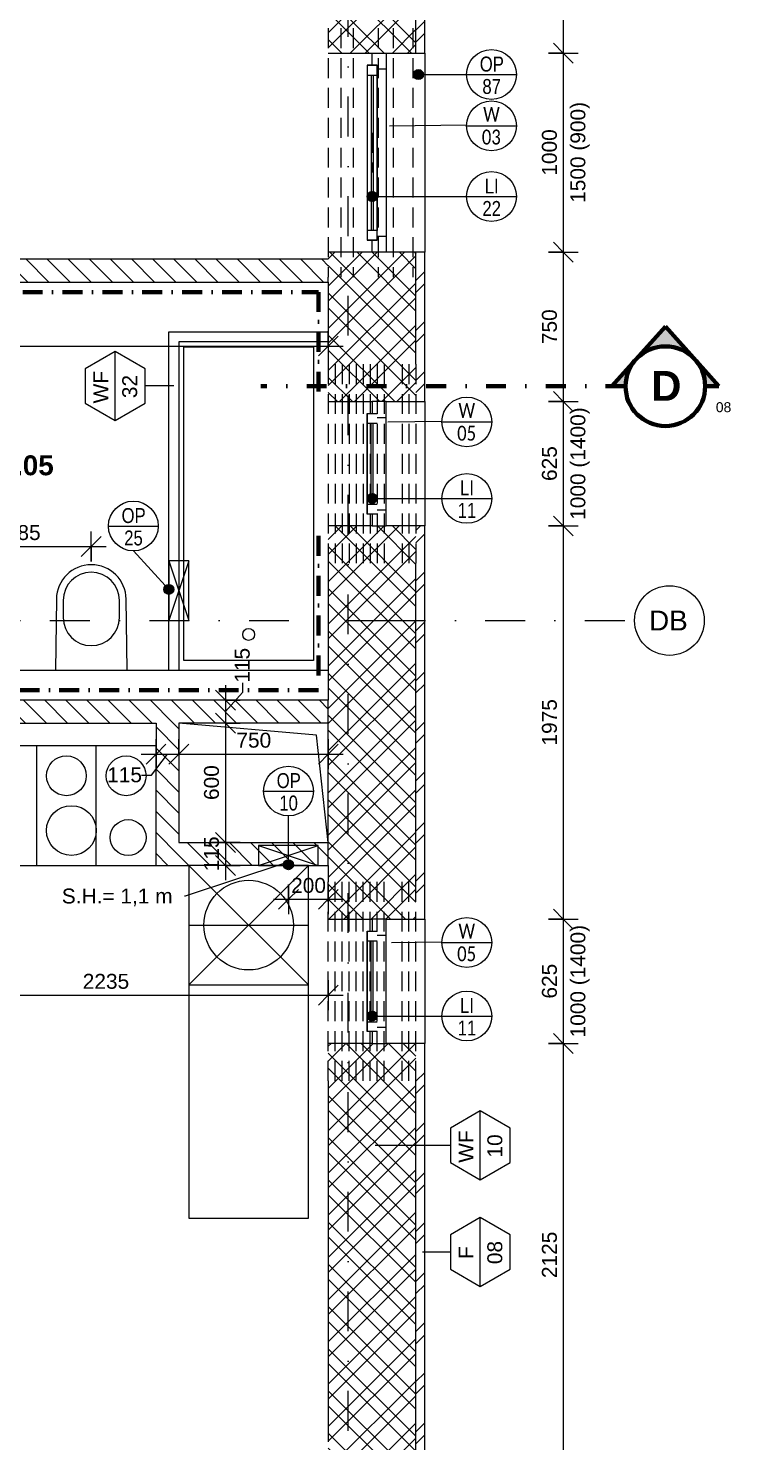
# Model space of a CAD drawing. Header units: millimetres. Extents: x -7705 to 38927, y -2985 to 72287.
# Drawn here: x 20292 to 23818, y 59905 to 67005 of the extents above; entities that cross this region are included whole.
import ezdxf

# ---------------------------------------------------------------- set-up
doc = ezdxf.new("R2010")
doc.units = ezdxf.units.MM
for name, pattern in [('HA_Dash_3mm-S1mm', [150, 100, -50]), ('HA_DashDot_10mm-S3mm', [500, 200, -150, 0, -150]), ('HA_DashDot_4mm-S1mm', [200, 100, -50, 0, -50]), ('HA_DashDot_6mm-S2mm', [300, 100, -100, 0, -100])]:
    doc.linetypes.add(name, pattern=pattern)
for name, color, linetype, lineweight in [('A-____-____-DIMS', 9, 'Continuous', 5), ('A-____-____-DIMS-50', 9, 'Continuous', 5), ('A-AREA-____-IDEN', 9, 'Continuous', 9), ('A-DETL-____-OTLN', 9, 'Continuous', 25), ('A-DETL-GENF-OTLN', 9, 'Continuous', 9), ('A-GENM-____-HDLN', 9, 'HA_Dash_3mm-S1mm', 9), ('A-GENM-____-IDEN', 9, 'Continuous', 9), ('A-GENM-____-OTLN', 9, 'Continuous', 9), ('A-GLAZ-____-IDEN', 9, 'Continuous', 9), ('A-GLAZ-____-MCUT', 9, 'Continuous', 5), ('A-GLAZ-____-OTLN', 9, 'Continuous', 5), ('A-WALL-____-IDEN', 9, 'Continuous', 9), ('A-WALL-____-MCUT', 9, 'Continuous', 25), ('A-WALL-____-OTLN', 9, 'Continuous', 9), ('A-WALL-____-PATT', 9, 'Continuous', 25), ('G-____-____-SYMB', 9, 'Continuous', 5), ('G-____-____-TEXT', 9, 'Continuous', 5), ('I-WALL-____-MCUT', 9, 'Continuous', 25), ('I-WALL-____-OTLN', 9, 'Continuous', 9), ('P-SANR-FIXT-OTLN', 9, 'Continuous', 9), ('Q-CASE-____-OTLN', 9, 'Continuous', 9), ('Q-SPCQ-____-OTLN', 9, 'Continuous', 9), ('S-GRID-____-IDEN', 9, 'Continuous', 9), ('S-GRID-____-OTLN', 9, 'Continuous', 5)]:
    doc.layers.add(name, color=color, linetype=linetype, lineweight=lineweight)
doc.styles.add('Arial', font='arial.ttf', dxfattribs={"height": 100})
doc.styles.add('Arial_1', font='arial.ttf', dxfattribs={"height": 75})
doc.styles.add('Arial_2', font='arial.ttf', dxfattribs={"width": 0.8, "height": 75})
doc.styles.add('Arial_3', font='arial.ttf', dxfattribs={"height": 50})
doc.styles.add('Arial_B', font='arialbd.ttf', dxfattribs={"height": 100})
doc.styles.add('Arial_B_1', font='arialbd.ttf', dxfattribs={"height": 150})
doc.styles.add('Calibri', font='calibri.ttf', dxfattribs={"width": 0.8, "height": 75})
doc.dimstyles.new('Inner_Dimensions', dxfattribs={"dimscale": 304.8, "dimtxt": 76.519455, "dimasz": 0.328084, "dimexe": 0.246063, "dimexo": 0.0625, "dimgap": 0.032808, "dimtad": 1, "dimdec": 0, "dimzin": 0, "dimdsep": 46, "dimtxsty": 'Arial_1', "dimblk1": 'OBLIQUE', "dimblk2": 'OBLIQUE', "dimsah": 1, "dimcen": 0.09, "dimdle": 0.246063, "dimazin": 0, "dimtfac": 1, "dimtdec": 4, "dimtix": 1, "dimtmove": 0, "dimatfit": 3, "dimfxl": 0.246063, "dimfxlon": 1, "dimtvp": 1, "dimtolj": 1, "dimtzin": 0, "dimlwd": 9, "dimlwe": 9, "dimarcsym": 2})
doc.dimstyles.new('Inner_Dimensions_2', dxfattribs={"dimscale": 304.8, "dimtxt": 76.519455, "dimasz": 0.328084, "dimexe": 0.246063, "dimexo": 0.0625, "dimgap": 0.032808, "dimtad": 1, "dimdec": 0, "dimzin": 0, "dimdsep": 46, "dimtxsty": 'Arial_1', "dimblk1": 'OBLIQUE', "dimblk2": 'OBLIQUE', "dimsah": 1, "dimcen": 0.09, "dimdle": 0.246063, "dimazin": 0, "dimtfac": 1, "dimtdec": 4, "dimtix": 1, "dimtmove": 1, "dimatfit": 3, "dimfxl": 0.246063, "dimfxlon": 1, "dimtvp": 1, "dimtolj": 1, "dimtzin": 0, "dimlwd": 9, "dimlwe": 9, "dimarcsym": 2})
pattern_1 = [(135, (0, 0), (-53.03301, -53.03301), [])]

# ---------------------------------------------------------------- blocks, each defined once
blk = doc.blocks.new('HA_WD_SinglePanel - 1000x1500-1653875-DPS_1NP-D')
at = {"layer": 'A-GLAZ-____-MCUT'}
for p, q in [((-440, 25), (-440, -25)), ((-390, 25), (-440, 25)), ((-390, -25), (-390, 25)), ((390, 5), (-390, 5)), ((390, 25), (390, -25)), ((440, 25), (390, 25)), ((440, -25), (440, 25)), ((-500, 0), (-440, 0)), ((-420, -70), (-500, -70)), ((-440, -25), (-390, -25)), ((-420, -25), (-420, -70)), ((390, -5), (-390, -5)), ((390, -25), (440, -25)), ((420, -70), (420, -25)), ((500, -70), (420, -70)), ((440, 0), (500, 0))]:
    blk.add_line(p, q, dxfattribs=at)
at = {"layer": 'A-GLAZ-____-OTLN'}
for p, q in [((-440, -25), (-440, 25)), ((440, 25), (-440, 25)), ((390, 25), (-390, 25)), ((440, 25), (440, -25)), ((-440, -25), (440, -25)), ((420, -70), (-420, -70)), ((390, -25), (-390, -25))]:
    blk.add_line(p, q, dxfattribs=at)
blk = doc.blocks.new('HA_WD_SinglePanel - 625x1000-1653871-DPS_1NP-D')
at = {"layer": 'A-GLAZ-____-MCUT'}
for p, q in [((-312.5, 70), (-312.5, 0)), ((-232.5, 70), (-312.5, 70)), ((-312.5, 0), (-252.5, 0)), ((-252.5, -25), (-252.5, 25)), ((-232.5, 25), (-232.5, 70)), ((-202.5, 25), (-202.5, -25)), ((202.5, 5), (-202.5, 5)), ((202.5, -25), (202.5, 25)), ((312.5, 70), (232.5, 70)), ((232.5, 70), (232.5, 25)), ((252.5, 25), (252.5, -25)), ((252.5, 0), (312.5, 0)), ((312.5, 0), (312.5, 70)), ((-202.5, -25), (-252.5, -25)), ((202.5, -5), (-202.5, -5)), ((252.5, -25), (202.5, -25))]:
    blk.add_line(p, q, dxfattribs=at)
at = {"layer": 'A-GLAZ-____-OTLN'}
for p, q in [((-252.5, -25), (-252.5, 25)), ((232.5, 70), (-232.5, 70)), ((252.5, 25), (252.5, -25)), ((-252.5, -25), (252.5, -25)), ((202.5, -25), (-202.5, -25))]:
    blk.add_line(p, q, dxfattribs=at)
blk = doc.blocks.new('ABMV_Toilet_WallHung - Default-1458606-DPS_1NP-D')
at = {"layer": 'A-GENM-____-OTLN'}
for p, q in [((-50, 432.3), (-54.6, 75)), ((-16.3, 426.2), (-16.3, 340.3)), ((266.3, 340.3), (266.3, 426.2)), ((304.6, 75), (300, 432.3))]:
    blk.add_line(p, q, dxfattribs=at)
for centre, radius, start, end in [((125, 430.1), 175, 0.73231, 179.26769), ((125, 426.2), 141.3, 0, 180), ((125, 340.3), 141.3, 180, 360)]:
    blk.add_arc(centre, radius, start, end, dxfattribs=at)
blk = doc.blocks.new('ABMV_Bathtub_Generic - 800x1700-1406311-DPS_1NP-D')
at = {"layer": 'P-SANR-FIXT-OTLN'}
for p, q in [((75, 50), (75, 1625)), ((75, 1625), (725, 1625)), ((75, 1625), (725, 1625)), ((75, 50), (75, 1625)), ((725, 1625), (725, 50)), ((725, 1625), (725, 50)), ((725, 50), (75, 50)), ((725, 50), (75, 50))]:
    blk.add_line(p, q, dxfattribs=at)
blk.add_circle((400, 180), 30, dxfattribs=at)
blk = doc.blocks.new('Kuchyňská_linka_myčka_ADNS - Myčka-1417145-DPS_1NP-D')
at = {"layer": 'Q-SPCQ-____-OTLN'}
for p, q in [((300, 300), (-300, 300)), ((-300, 300), (-300, -300)), ((300, 300), (-300, -300)), ((-300, 300), (300, -300)), ((300, 300), (-300, 300)), ((-300, 300), (-300, 0)), ((300, -300), (300, 300)), ((300, 0), (300, 300)), ((-300, 0), (300, 0)), ((-300, -300), (300, -300))]:
    blk.add_line(p, q, dxfattribs=at)
blk.add_circle((0, 0), 225, dxfattribs=at)
blk = doc.blocks.new('Kuchyňská_linka_sporák_ADNS - 600x600x800-1417149-DPS_1NP-D')
at = {"layer": 'Q-SPCQ-____-OTLN'}
for p, q in [((600, 600), (0, 600)), ((0, 600), (0, 0)), ((600, 600), (0, 600)), ((0, 600), (0, 300)), ((600, 0), (600, 600)), ((600, 300), (600, 600)), ((0, 300), (600, 300)), ((0, 0), (600, 0))]:
    blk.add_line(p, q, dxfattribs=at)
for centre, radius in [((175, 425), 125), ((450, 450), 100), ((140, 140), 90), ((450, 150), 100)]:
    blk.add_circle(centre, radius, dxfattribs=at)
blk = doc.blocks.new('Casework 9 - Casework 6-1463978-DPS_1NP-D')
at = {"layer": 'Q-CASE-____-OTLN'}
for p, q in [((20333.2, 63399.9), (19598.2, 63399.9)), ((19598.2, 63399.9), (19598.2, 62229.9)), ((20198.2, 62229.9), (20198.2, 62799.9)), ((20198.2, 62799.9), (20333.2, 62799.9)), ((21098.2, 62199.9), (21098.2, 61028.6)), ((21698.2, 61028.6), (21698.2, 62199.9)), ((21098.2, 61028.6), (21698.2, 61028.6))]:
    blk.add_line(p, q, dxfattribs=at)
blk = doc.blocks.new('HA_GM_Tiling_LineBased - Generic Tiles-1678942-DPS_1NP-D')
at = {"layer": 'A-GENM-____-OTLN', "linetype": 'HA_DashDot_4mm-S1mm', "lineweight": 80}
blk.add_line((50, -50), (3335, -50), dxfattribs=at)
blk = doc.blocks.new('HA_GM_Tiling_LineBased - Generic Tiles-1681808-DPS_1NP-D')
at = {"layer": 'A-GENM-____-OTLN', "linetype": 'HA_DashDot_4mm-S1mm', "lineweight": 80}
blk.add_line((50, -50), (550, -50), dxfattribs=at)
blk = doc.blocks.new('HA_GM_Tiling_LineBased - Generic Tiles-1681956-DPS_1NP-D')
at = {"layer": 'A-GENM-____-OTLN', "linetype": 'HA_DashDot_4mm-S1mm', "lineweight": 80}
blk.add_line((50, -50), (825, -50), dxfattribs=at)
blk = doc.blocks.new('HA_GM_Shaft_Rectangle - Default-2017767-DPS_1NP-D')
at = {"layer": 'A-DETL-GENF-OTLN'}
for p, q in [((0, 600), (60, 60)), ((60, 60), (750, 0))]:
    blk.add_line(p, q, dxfattribs=at)
at = {"layer": 'A-GENM-____-OTLN'}
for p, q in [((0, 600), (0, 0)), ((750, 600), (0, 600)), ((750, 0), (750, 600)), ((0, 0), (750, 0))]:
    blk.add_line(p, q, dxfattribs=at)
blk = doc.blocks.new('TB_Porotherm KPVarioUNI_1250mm - TB_Porotherm KPVarioUNI_1250mm-1857440-DPS_1NP-D')
at = {"layer": 'A-GENM-____-HDLN'}
for p, q in [((-625, 205), (625, 205)), ((-625, 105), (625, 105)), ((-625, 30), (625, 30)), ((-100, 0), (100, 0)), ((-625, -95), (625, -95)), ((-625, -157.5), (625, -157.5)), ((-625, -220), (625, -220))]:
    blk.add_line(p, q, dxfattribs=at)
blk = doc.blocks.new('TB_Porotherm KP7_1000mm - TB_Porotherm KP7_1000mm-1833337-DPS_1NP-D')
at = {"layer": 'A-GENM-____-HDLN'}
for p, q in [((-500, 35), (500, 35)), ((-500, 0), (500, 0)), ((-500, -35), (500, -35))]:
    blk.add_line(p, q, dxfattribs=at)
blk = doc.blocks.new('Grid - Radius 3_5mm-353793-DPS_1NP-D')
at = {"layer": 'S-GRID-____-IDEN'}
blk.add_circle((0, 0), 3.5, dxfattribs=at)
blk = doc.blocks.new('DIMBLOCK32-DPS_1NP-D')
at = {"layer": 'A-____-____-DIMS-50', "lineweight": 9}
for p, q in [((19563.2, 62222.7), (19563.2, 62072.7)), ((19563.2, 62147.7), (19563.2, 62222.7)), ((19563.2, 62147.7), (19613.2, 62197.7)), ((21798.2, 62222.7), (21798.2, 62072.7)), ((21798.2, 62147.7), (21798.2, 62222.7)), ((21798.2, 62147.7), (21848.2, 62197.7)), ((19563.2, 62147.7), (19513.2, 62097.7)), ((19563.2, 62147.7), (21873.2, 62147.7)), ((21798.2, 62147.7), (21748.2, 62097.7))]:
    blk.add_line(p, q, dxfattribs=at)
at = {"layer": 'A-____-____-DIMS-50', "color": 0, "lineweight": 9, "insert": (20565.3, 62255.1), "char_height": 75, "width": 276.883, "attachment_point": 1, "line_spacing_factor": 0.941778, "style": 'Arial_1'}
blk.add_mtext('2235', dxfattribs=at)
blk = doc.blocks.new('_Oblique')
at = {"color": 0, "linetype": 'ByBlock', "lineweight": -2}
blk.add_line((-0.5, -0.5), (0.5, 0.5), dxfattribs=at)
blk = doc.blocks.new('DIMBLOCK100-DPS_1NP-D')
at = {"layer": 'A-____-____-DIMS-50', "lineweight": 9}
for p, q in [((22977.9, 69214.9), (22927.9, 69264.9)), ((22977.9, 69289.9), (22977.9, 66879.9)), ((22902.9, 69214.9), (23052.9, 69214.9)), ((22977.9, 69214.9), (22902.9, 69214.9)), ((22977.9, 69214.9), (23027.9, 69164.9)), ((22977.9, 66879.9), (22927.9, 66929.9)), ((22902.9, 66879.9), (23052.9, 66879.9)), ((22977.9, 66879.9), (22902.9, 66879.9)), ((22977.9, 66879.9), (23027.9, 66829.9))]:
    blk.add_line(p, q, dxfattribs=at)
at = {"layer": 'A-____-____-DIMS-50', "color": 0, "lineweight": 9, "insert": (22870.5, 67932), "char_height": 75, "width": 276.883, "attachment_point": 1, "rotation": 90, "line_spacing_factor": 0.941778, "style": 'Arial_1'}
blk.add_mtext('2335', dxfattribs=at)
blk = doc.blocks.new('DIMBLOCK101-DPS_1NP-D')
at = {"layer": 'A-____-____-DIMS-50', "lineweight": 9}
for p, q in [((22977.9, 66879.9), (22927.9, 66929.9)), ((22902.9, 66879.9), (23052.9, 66879.9)), ((22977.9, 66879.9), (22902.9, 66879.9)), ((22977.9, 66879.9), (22977.9, 65879.9)), ((22977.9, 66879.9), (23027.9, 66829.9)), ((22977.9, 65879.9), (22927.9, 65929.9)), ((22902.9, 65879.9), (23052.9, 65879.9)), ((22977.9, 65879.9), (22902.9, 65879.9)), ((22977.9, 65879.9), (23027.9, 65829.9))]:
    blk.add_line(p, q, dxfattribs=at)
at = {"layer": 'A-____-____-DIMS-50', "color": 0, "lineweight": 9, "insert": (22870.5, 66264.5), "char_height": 75, "width": 276.883, "attachment_point": 1, "rotation": 90, "line_spacing_factor": 0.941778, "style": 'Arial_1'}
blk.add_mtext('1000', dxfattribs=at)
blk = doc.blocks.new('DIMBLOCK102-DPS_1NP-D')
at = {"layer": 'A-____-____-DIMS-50', "lineweight": 9}
for p, q in [((22977.9, 65879.9), (22927.9, 65929.9)), ((22902.9, 65879.9), (23052.9, 65879.9)), ((22977.9, 65879.9), (22902.9, 65879.9)), ((22977.9, 65879.9), (22977.9, 65129.9)), ((22977.9, 65879.9), (23027.9, 65829.9)), ((22977.9, 65129.9), (22927.9, 65179.9)), ((22902.9, 65129.9), (23052.9, 65129.9)), ((22977.9, 65129.9), (22902.9, 65129.9)), ((22977.9, 65129.9), (23027.9, 65079.9))]:
    blk.add_line(p, q, dxfattribs=at)
at = {"layer": 'A-____-____-DIMS-50', "color": 0, "lineweight": 9, "insert": (22870.5, 65418.4), "char_height": 75, "width": 207.662, "attachment_point": 1, "rotation": 90, "line_spacing_factor": 0.941778, "style": 'Arial_1'}
blk.add_mtext('750', dxfattribs=at)
blk = doc.blocks.new('DIMBLOCK103-DPS_1NP-D')
at = {"layer": 'A-____-____-DIMS-50', "lineweight": 9}
for p, q in [((22977.9, 65129.9), (22927.9, 65179.9)), ((22902.9, 65129.9), (23052.9, 65129.9)), ((22977.9, 65129.9), (22902.9, 65129.9)), ((22977.9, 65129.9), (22977.9, 64504.9)), ((22977.9, 65129.9), (23027.9, 65079.9)), ((22977.9, 64504.9), (22927.9, 64554.9)), ((22902.9, 64504.9), (23052.9, 64504.9)), ((22977.9, 64504.9), (22902.9, 64504.9)), ((22977.9, 64504.9), (23027.9, 64454.9))]:
    blk.add_line(p, q, dxfattribs=at)
at = {"layer": 'A-____-____-DIMS-50', "color": 0, "lineweight": 9, "insert": (22870.5, 64730.9), "char_height": 75, "width": 207.662, "attachment_point": 1, "rotation": 90, "line_spacing_factor": 0.941778, "style": 'Arial_1'}
blk.add_mtext('625', dxfattribs=at)
blk = doc.blocks.new('DIMBLOCK104-DPS_1NP-D')
at = {"layer": 'A-____-____-DIMS-50', "lineweight": 9}
for p, q in [((22977.9, 64504.9), (22927.9, 64554.9)), ((22902.9, 64504.9), (23052.9, 64504.9)), ((22977.9, 64504.9), (22902.9, 64504.9)), ((22977.9, 64504.9), (22977.9, 62529.9)), ((22977.9, 64504.9), (23027.9, 64454.9)), ((22977.9, 62529.9), (22927.9, 62579.9)), ((22902.9, 62529.9), (23052.9, 62529.9)), ((22977.9, 62529.9), (22902.9, 62529.9)), ((22977.9, 62529.9), (23027.9, 62479.9))]:
    blk.add_line(p, q, dxfattribs=at)
at = {"layer": 'A-____-____-DIMS-50', "color": 0, "lineweight": 9, "insert": (22870.5, 63402), "char_height": 75, "width": 276.883, "attachment_point": 1, "rotation": 90, "line_spacing_factor": 0.941778, "style": 'Arial_1'}
blk.add_mtext('1975', dxfattribs=at)
blk = doc.blocks.new('DIMBLOCK105-DPS_1NP-D')
at = {"layer": 'A-____-____-DIMS-50', "lineweight": 9}
for p, q in [((22977.9, 62529.9), (22927.9, 62579.9)), ((22902.9, 62529.9), (23052.9, 62529.9)), ((22977.9, 62529.9), (22902.9, 62529.9)), ((22977.9, 62529.9), (22977.9, 61904.9)), ((22977.9, 62529.9), (23027.9, 62479.9)), ((22977.9, 61904.9), (22927.9, 61954.9)), ((22902.9, 61904.9), (23052.9, 61904.9)), ((22977.9, 61904.9), (22902.9, 61904.9)), ((22977.9, 61904.9), (23027.9, 61854.9))]:
    blk.add_line(p, q, dxfattribs=at)
at = {"layer": 'A-____-____-DIMS-50', "color": 0, "lineweight": 9, "insert": (22870.5, 62130.9), "char_height": 75, "width": 207.662, "attachment_point": 1, "rotation": 90, "line_spacing_factor": 0.941778, "style": 'Arial_1'}
blk.add_mtext('625', dxfattribs=at)
blk = doc.blocks.new('DIMBLOCK106-DPS_1NP-D')
at = {"layer": 'A-____-____-DIMS-50', "lineweight": 9}
for p, q in [((22977.9, 61904.9), (22927.9, 61954.9)), ((22902.9, 61904.9), (23052.9, 61904.9)), ((22977.9, 61904.9), (22902.9, 61904.9)), ((22977.9, 61904.9), (22977.9, 59779.9)), ((22977.9, 61904.9), (23027.9, 61854.9)), ((22977.9, 59779.9), (22927.9, 59829.9)), ((22902.9, 59779.9), (23052.9, 59779.9)), ((22977.9, 59779.9), (22902.9, 59779.9)), ((22977.9, 59779.9), (23027.9, 59729.9))]:
    blk.add_line(p, q, dxfattribs=at)
at = {"layer": 'A-____-____-DIMS-50', "color": 0, "lineweight": 9, "insert": (22870.5, 60727), "char_height": 75, "width": 276.883, "attachment_point": 1, "rotation": 90, "line_spacing_factor": 0.941778, "style": 'Arial_1'}
blk.add_mtext('2125', dxfattribs=at)
blk = doc.blocks.new('HA_TAG_WD - Type Mark-1512533-DPS_1NP-D')
at = {"layer": 'A-GLAZ-____-IDEN'}
blk.add_line((-2.5, 0), (2.5, 0), dxfattribs=at)
blk.add_circle((0, 0), 2.5, dxfattribs=at)
blk = doc.blocks.new('DIMBLOCK162-DPS_1NP-D')
at = {"layer": 'A-____-____-DIMS-50', "lineweight": 9}
for p, q in [((20933.2, 63434), (20933.2, 63284)), ((20933.2, 63359), (20933.2, 63434)), ((20933.2, 63359), (20983.2, 63409)), ((21048.2, 63434), (21048.2, 63284)), ((21048.2, 63359), (21048.2, 63434)), ((21048.2, 63359), (21098.2, 63409)), ((20858.2, 63359), (21048.2, 63359)), ((20933.2, 63359), (20883.2, 63309)), ((20911, 63254), (20990.7, 63359)), ((21048.2, 63359), (20998.2, 63309)), ((20861, 63254), (20911, 63254))]:
    blk.add_line(p, q, dxfattribs=at)
at = {"layer": 'A-____-____-DIMS-50', "color": 0, "lineweight": 9, "insert": (20688, 63292.5), "char_height": 75, "width": 207.662, "attachment_point": 1, "line_spacing_factor": 0.941778, "style": 'Arial_1'}
blk.add_mtext('115', dxfattribs=at)
blk = doc.blocks.new('DIMBLOCK163-DPS_1NP-D')
at = {"layer": 'A-____-____-DIMS-50', "lineweight": 9}
for p, q in [((21048.2, 63434), (21048.2, 63284)), ((21048.2, 63359), (21048.2, 63434)), ((21048.2, 63359), (21098.2, 63409)), ((21798.2, 63434), (21798.2, 63284)), ((21798.2, 63359), (21798.2, 63434)), ((21798.2, 63359), (21848.2, 63409)), ((21048.2, 63359), (20998.2, 63309)), ((21048.2, 63359), (21873.2, 63359)), ((21798.2, 63359), (21748.2, 63309))]:
    blk.add_line(p, q, dxfattribs=at)
at = {"layer": 'A-____-____-DIMS-50', "color": 0, "lineweight": 9, "insert": (21336.7, 63466.4), "char_height": 75, "width": 207.662, "attachment_point": 1, "line_spacing_factor": 0.941778, "style": 'Arial_1'}
blk.add_mtext('750', dxfattribs=at)
blk = doc.blocks.new('DIMBLOCK164-DPS_1NP-D')
at = {"layer": 'A-____-____-DIMS-50', "lineweight": 9}
for p, q in [((21281.4, 63704.9), (21281.4, 63514.9)), ((21366.8, 63717.7), (21366.8, 63667.7)), ((21356.4, 63629.9), (21206.4, 63629.9)), ((21281.4, 63629.9), (21231.4, 63679.9)), ((21366.8, 63667.7), (21281.4, 63572.4)), ((21281.4, 63629.9), (21331.4, 63579.9)), ((21281.4, 63629.9), (21356.4, 63629.9)), ((21281.4, 63514.9), (21231.4, 63564.9)), ((21356.4, 63514.9), (21206.4, 63514.9)), ((21281.4, 63514.9), (21331.4, 63464.9)), ((21281.4, 63514.9), (21356.4, 63514.9))]:
    blk.add_line(p, q, dxfattribs=at)
at = {"layer": 'A-____-____-DIMS-50', "color": 0, "lineweight": 9, "insert": (21328.3, 63717.7), "char_height": 75, "width": 207.662, "attachment_point": 1, "rotation": 90, "line_spacing_factor": 0.941778, "style": 'Arial_1'}
blk.add_mtext('115', dxfattribs=at)
blk = doc.blocks.new('DIMBLOCK165-DPS_1NP-D')
at = {"layer": 'A-____-____-DIMS-50', "lineweight": 9}
for p, q in [((21281.4, 63514.9), (21231.4, 63564.9)), ((21356.4, 63514.9), (21206.4, 63514.9)), ((21281.4, 63514.9), (21281.4, 62914.9)), ((21281.4, 63514.9), (21331.4, 63464.9)), ((21281.4, 63514.9), (21356.4, 63514.9)), ((21356.4, 62914.9), (21206.4, 62914.9)), ((21281.4, 62914.9), (21231.4, 62964.9)), ((21281.4, 62914.9), (21331.4, 62864.9)), ((21281.4, 62914.9), (21356.4, 62914.9))]:
    blk.add_line(p, q, dxfattribs=at)
at = {"layer": 'A-____-____-DIMS-50', "color": 0, "lineweight": 9, "insert": (21174, 63128.4), "char_height": 75, "width": 207.662, "attachment_point": 1, "rotation": 90, "line_spacing_factor": 0.941778, "style": 'Arial_1'}
blk.add_mtext('600', dxfattribs=at)
blk = doc.blocks.new('DIMBLOCK166-DPS_1NP-D')
at = {"layer": 'A-____-____-DIMS-50', "lineweight": 9}
for p, q in [((21356.4, 62914.9), (21206.4, 62914.9)), ((21281.4, 62914.9), (21231.4, 62964.9)), ((21281.4, 62914.9), (21281.4, 62724.9)), ((21281.4, 62914.9), (21331.4, 62864.9)), ((21281.4, 62914.9), (21356.4, 62914.9)), ((21281.4, 62799.9), (21231.4, 62849.9)), ((21356.4, 62799.9), (21206.4, 62799.9)), ((21281.4, 62799.9), (21331.4, 62749.9)), ((21281.4, 62799.9), (21356.4, 62799.9))]:
    blk.add_line(p, q, dxfattribs=at)
at = {"layer": 'A-____-____-DIMS-50', "color": 0, "lineweight": 9, "insert": (21174, 62770.9), "char_height": 75, "width": 207.662, "attachment_point": 1, "rotation": 90, "line_spacing_factor": 0.941778, "style": 'Arial_1'}
blk.add_mtext('115', dxfattribs=at)
blk = doc.blocks.new('HA_TAG_GM_Products - Generic-588599-DPS_1NP-D')
at = {"layer": 'A-GENM-____-IDEN'}
blk.add_line((-2.5, 0), (2.5, 0), dxfattribs=at)
blk.add_circle((0, 0), 2.5, dxfattribs=at)
blk = doc.blocks.new('Section - With Sheet Number-366786-DPS_1NP-D')
at = {"layer": 'G-____-____-SYMB'}
h = blk.add_hatch(color=256, dxfattribs=at)
edge = h.paths.add_edge_path()
edge.add_line((1.37, 0), (0, 0))
edge.add_arc((-4, 0), 4, 0, 180)
edge.add_line((-8, 0), (-9.37, 0))
edge.add_line((-9.37, 0), (-4, 6))
edge.add_line((-4, 6), (1.37, 0))
at = {"layer": 'G-____-____-SYMB', "lineweight": 100}
for p, q in [((-4, 6), (-9.37, 0)), ((1.37, 0), (-4, 6)), ((-9.37, 0), (-8, 0)), ((0, 0), (1.37, 0))]:
    blk.add_line(p, q, dxfattribs=at)
blk.add_circle((-4, 0), 4, dxfattribs=at)
blk.add_arc((-4, 0), 4, 0, 180, dxfattribs=at)
blk = doc.blocks.new('HA_TAG_WA_Partitions - Group _ Type Mark-556634-DPS_1NP-D')
at = {"layer": 'A-WALL-____-IDEN'}
for p, q in [((-1.73, 3), (-3.46, 0)), ((1.73, 3), (-1.73, 3)), ((3.46, 0), (1.73, 3)), ((-3.46, 0), (3.46, 0)), ((-3.46, 0), (-1.73, -3)), ((1.73, -3), (3.46, 0)), ((-1.73, -3), (1.73, -3))]:
    blk.add_line(p, q, dxfattribs=at)
blk = doc.blocks.new('DIMBLOCK261-DPS_1NP-D')
at = {"layer": 'A-____-____-DIMS-50', "lineweight": 9}
for p, q in [((21597.9, 62704.5), (21597.9, 62554.5)), ((21597.9, 62629.5), (21597.9, 62704.5)), ((21798.2, 62704.5), (21798.2, 62554.5)), ((21798.2, 62629.5), (21798.2, 62704.5)), ((21522.9, 62629.5), (21873.2, 62629.5)), ((21597.9, 62629.5), (21547.9, 62579.5)), ((21597.9, 62629.5), (21647.9, 62679.5)), ((21798.2, 62629.5), (21748.2, 62579.5)), ((21798.2, 62629.5), (21848.2, 62679.5))]:
    blk.add_line(p, q, dxfattribs=at)
at = {"layer": 'A-____-____-DIMS-50', "color": 0, "lineweight": 9, "insert": (21611.5, 62736.9), "char_height": 75, "width": 207.662, "attachment_point": 1, "line_spacing_factor": 0.941778, "style": 'Arial_1'}
blk.add_mtext('200', dxfattribs=at)
blk = doc.blocks.new('DIMBLOCK299-DPS_1NP-D')
at = {"layer": 'A-____-____-DIMS-50', "lineweight": 9}
for p, q in [((19923.2, 64327), (19923.2, 64477)), ((20608.2, 64327), (20608.2, 64477)), ((19923.2, 64402), (19873.2, 64352)), ((19923.2, 64402), (19973.2, 64452)), ((19923.2, 64402), (20683.2, 64402)), ((19923.2, 64402), (19923.2, 64327)), ((20608.2, 64402), (20558.2, 64352)), ((20608.2, 64402), (20658.2, 64452)), ((20608.2, 64402), (20608.2, 64327))]:
    blk.add_line(p, q, dxfattribs=at)
at = {"layer": 'A-____-____-DIMS-50', "color": 0, "lineweight": 9, "insert": (20179.2, 64509.3), "char_height": 75, "width": 207.662, "attachment_point": 1, "line_spacing_factor": 0.941778, "style": 'Arial_1'}
blk.add_mtext('685', dxfattribs=at)
blk = doc.blocks.new('DIMBLOCK333-DPS_1NP-D')
at = {"layer": 'A-____-____-DIMS-50', "lineweight": 9}
for p, q in [((18413.2, 65483.7), (18413.2, 65333.7)), ((18413.2, 65408.7), (18413.2, 65483.7)), ((21798.2, 65483.7), (21798.2, 65333.7)), ((21798.2, 65408.7), (21798.2, 65483.7)), ((18413.2, 65408.7), (18363.2, 65358.7)), ((18413.2, 65408.7), (18463.2, 65458.7)), ((18413.2, 65408.7), (21873.2, 65408.7)), ((21798.2, 65408.7), (21748.2, 65358.7)), ((21798.2, 65408.7), (21848.2, 65458.7))]:
    blk.add_line(p, q, dxfattribs=at)
at = {"layer": 'A-____-____-DIMS-50', "color": 0, "lineweight": 9, "insert": (19990.3, 65516.1), "char_height": 75, "width": 276.883, "attachment_point": 1, "line_spacing_factor": 0.941778, "style": 'Arial_1'}
blk.add_mtext('3385', dxfattribs=at)

msp = doc.modelspace()

# ---------------------------------------------------------------- hatches: boundary and pattern name
at = {"layer": 'A-GENM-____-IDEN'}
h = msp.add_hatch(color=256, dxfattribs=at)
edge = h.paths.add_edge_path()
edge.add_arc((22250.8, 66772.6), 25, 0, 360)
h = msp.add_hatch(color=256, dxfattribs=at)
edge = h.paths.add_edge_path()
edge.add_arc((22018.2, 66159.9), 25, 0, 360)
h = msp.add_hatch(color=256, dxfattribs=at)
edge = h.paths.add_edge_path()
edge.add_arc((22018.2, 64643.3), 25, 0, 360)
h = msp.add_hatch(color=256, dxfattribs=at)
edge = h.paths.add_edge_path()
edge.add_arc((20997.4, 64186.4), 25, 0, 360)
h = msp.add_hatch(color=256, dxfattribs=at)
edge = h.paths.add_edge_path()
edge.add_arc((21597.9, 62803.2), 25, 0, 360)
h = msp.add_hatch(color=256, dxfattribs=at)
edge = h.paths.add_edge_path()
edge.add_arc((22018.2, 62043.3), 25, 0, 360)
at = {"layer": 'A-WALL-____-PATT', "lineweight": 5}
h = msp.add_hatch(dxfattribs=at)
h.set_pattern_fill('FP_4', color=256, style=0, pattern_type=2)
h.set_pattern_definition([(45, (0, 0), (-125.7236, 125.7236), []), (45, (0, 190.5), (-125.7236, 125.7236), [])])
h.paths.add_polyline_path([(22283.2, 56794.9), (22283.2, 58779.9), (22238.2, 58779.9), (22238.2, 56794.9)])
h.paths.add_polyline_path([(22238.2, 59779.9), (22283.2, 59779.9), (22283.2, 61904.9), (22238.2, 61904.9), (22238.2, 60864.8)])
h.paths.add_polyline_path([(22238.2, 62529.9), (22283.2, 62529.9), (22283.2, 64504.9), (22238.2, 64504.9), (22238.2, 62823.4)])
h.paths.add_polyline_path([(22283.2, 65129.9), (22283.2, 65879.9), (22238.2, 65879.9), (22238.2, 65129.9)])
h.paths.add_polyline_path([(22238.2, 66879.9), (22283.2, 66879.9), (22283.2, 69214.9), (22238.2, 69214.9), (22238.2, 68729.9)])
h = msp.add_hatch(dxfattribs=at)
h.set_pattern_fill('FP_1', color=256, style=0, pattern_type=2)
h.set_pattern_definition([(45, (0, 0), (-106.06602, 106.06602), []), (45, (75, 0), (-106.06602, 106.06602), []), (315, (0, 0), (106.06602, 106.06602), []), (315, (75, 0), (106.06602, 106.06602), [])])
h.paths.add_polyline_path([(22238.2, 56839.9), (22238.2, 58779.9), (21798.2, 58779.9), (21798.2, 56839.9)])
h.paths.add_polyline_path([(22238.2, 59779.9), (22238.2, 61904.9), (21798.2, 61904.9), (21798.2, 59779.9)])
h.paths.add_polyline_path([(22088.2, 62529.9), (22238.2, 62529.9), (22238.2, 64504.9), (21798.2, 64504.9), (21798.2, 62529.9), (22043.2, 62529.9)])
h.paths.add_polyline_path([(22088.2, 65129.9), (22238.2, 65129.9), (22238.2, 65879.9), (21798.2, 65879.9), (21798.2, 65129.9), (22043.2, 65129.9)])
h.paths.add_polyline_path([(22238.2, 66879.9), (22238.2, 68729.9), (21798.2, 68729.9), (21798.2, 66879.9)])
h = msp.add_hatch(dxfattribs=at)
h.set_pattern_fill('FP_3', color=256, style=0, pattern_type=2)
h.set_pattern_definition(pattern_1)
h.paths.add_polyline_path([(16243.2, 65729.9), (17148.2, 65729.9), (17148.2, 65844.9), (16243.2, 65844.9)])
h.paths.add_polyline_path([(15343.2, 65729.9), (15343.2, 65844.9), (15213.2, 65844.9), (15213.2, 65729.9)])
h.paths.add_polyline_path([(19790.9, 65729.9), (21798.2, 65729.9), (21798.2, 65844.9), (18048.2, 65844.9), (18048.2, 65729.9), (18413.2, 65729.9)])
h = msp.add_hatch(dxfattribs=at)
h.set_pattern_fill('FP_3', color=256, style=0, pattern_type=2)
h.set_pattern_definition(pattern_1)
h.paths.add_polyline_path([(21798.2, 63514.9), (21798.2, 63629.9), (18413.2, 63629.9), (18413.2, 63514.9), (21687.1, 63514.9)])
h = msp.add_hatch(dxfattribs=at)
h.set_pattern_fill('FP_3', color=256, style=0, pattern_type=2)
h.set_pattern_definition(pattern_1)
h.paths.add_polyline_path([(20933.2, 62799.9), (21048.2, 62799.9), (21048.2, 63514.9), (20933.2, 63514.9), (20933.2, 62823.4)])
h = msp.add_hatch(dxfattribs=at)
h.set_pattern_fill('FP_3', color=256, style=0, pattern_type=2)
h.set_pattern_definition(pattern_1)
h.paths.add_polyline_path([(21698.2, 62799.9), (21798.2, 62799.9), (21798.2, 62914.9), (21048.2, 62914.9), (21048.2, 62799.9), (21687.1, 62799.9)])

# ---------------------------------------------------------------- linework, layer by layer
at = {"layer": 'A-DETL-____-OTLN'}
for p, q in [((20998.2, 64330.1), (20998.2, 64030.1)), ((21098.2, 64330.1), (20998.2, 64330.1)), ((20998.2, 64330.1), (21098.2, 64030.1)), ((21098.2, 64330.1), (20998.2, 64030.1)), ((21098.2, 64030.1), (21098.2, 64330.1)), ((20998.2, 64030.1), (21098.2, 64030.1)), ((21747.9, 62899.9), (21447.9, 62899.9)), ((21447.9, 62899.9), (21447.9, 62799.9)), ((21447.9, 62799.9), (21747.9, 62899.9)), ((21447.9, 62899.9), (21747.9, 62799.9)), ((21747.9, 62799.9), (21747.9, 62899.9)), ((21447.9, 62799.9), (21747.9, 62799.9))]:
    msp.add_line(p, q, dxfattribs=at)
at = {"layer": 'A-GENM-____-IDEN'}
for p, q in [((22250.8, 66772.6), (22492.5, 66772.6)), ((22018.2, 66159.9), (22492.5, 66159.9)), ((22018.2, 64643.3), (22368.5, 64643.3)), ((20997.4, 64186.4), (20819.3, 64379.7)), ((21597.9, 62803.2), (21598, 63048.3)), ((22018.2, 62043.3), (22368.5, 62043.3))]:
    msp.add_line(p, q, dxfattribs=at)
for centre in [(22250.8, 66772.6), (22018.2, 66159.9), (22018.2, 64643.3), (20997.4, 64186.4), (21597.9, 62803.2), (22018.2, 62043.3)]:
    msp.add_circle(centre, 25, dxfattribs=at)
at = {"layer": 'A-GLAZ-____-IDEN'}
for p, q in [((22105.1, 66514.9), (22492.5, 66519.3)), ((22097.5, 65027.4), (22368.5, 65031.8)), ((22115.3, 62412.4), (22368.5, 62416.8))]:
    msp.add_line(p, q, dxfattribs=at)
at = {"layer": 'A-WALL-____-IDEN'}
for p, q in [((21023.2, 65208.4), (20878, 65208.4)), ((22032.6, 61394), (22410.9, 61394)), ((22271.1, 60858.3), (22410.9, 60858.3))]:
    msp.add_line(p, q, dxfattribs=at)
at = {"layer": 'A-WALL-____-MCUT', "lineweight": 9}
for p, q in [((22238.2, 66879.9), (22238.2, 69169.9)), ((22238.2, 65317.5), (22238.2, 65879.9)), ((21798.2, 65729.9), (21798.2, 65754.9)), ((22238.2, 62717.5), (22238.2, 64317.4)), ((21798.2, 63514.9), (21798.2, 63629.9)), ((21798.2, 62799.9), (21798.2, 62914.9)), ((22238.2, 59779.9), (22238.2, 61717.4))]:
    msp.add_line(p, q, dxfattribs=at)
at = {"layer": 'A-WALL-____-MCUT'}
for p, q in [((22283.2, 66879.9), (22283.2, 69214.9)), ((21798.2, 66879.9), (22283.2, 66879.9)), ((22283.2, 65879.9), (21798.2, 65879.9)), ((22283.2, 65129.9), (22283.2, 65879.9)), ((21798.2, 65729.9), (21798.2, 65317.5)), ((21798.2, 65129.9), (22018.2, 65129.9)), ((22088.2, 65129.9), (22283.2, 65129.9)), ((22018.2, 64504.9), (21798.2, 64504.9)), ((22283.2, 64504.9), (22088.2, 64504.9)), ((22283.2, 62529.9), (22283.2, 64504.9)), ((21798.2, 64317.4), (21798.2, 63629.9)), ((21798.2, 62799.9), (21798.2, 62717.5)), ((21798.2, 62529.9), (22018.2, 62529.9)), ((22088.2, 62529.9), (22283.2, 62529.9)), ((22018.2, 61904.9), (21798.2, 61904.9)), ((22283.2, 61904.9), (22088.2, 61904.9)), ((22283.2, 59779.9), (22283.2, 61904.9)), ((21798.2, 61717.4), (21798.2, 59905))]:
    msp.add_line(p, q, dxfattribs=at)
at = {"layer": 'A-WALL-____-OTLN'}
for p, q in [((22283.2, 66879.9), (22283.2, 65879.9)), ((22283.2, 65129.9), (22283.2, 64504.9)), ((22283.2, 62529.9), (22283.2, 61904.9))]:
    msp.add_line(p, q, dxfattribs=at)
at = {"layer": 'G-____-____-SYMB', "linetype": 'HA_DashDot_6mm-S2mm', "lineweight": 100}
msp.add_line((23290.3, 65207), (21460, 65207), dxfattribs=at)
at = {"layer": 'G-____-____-TEXT', "color": 250, "lineweight": 9}
for p, q in [((21575.5, 62809.8), (21079.3, 62646.1)), ((21079.3, 62646.1), (21075.9, 62646.1))]:
    msp.add_line(p, q, dxfattribs=at)
at = {"layer": 'I-WALL-____-MCUT'}
for p, q in [((21798.2, 65844.9), (18223.3, 65844.9)), ((18413.2, 65729.9), (21798.2, 65729.9)), ((21798.2, 63629.9), (18413.2, 63629.9)), ((19563.2, 63514.9), (20933.2, 63514.9)), ((20933.2, 63514.9), (20933.2, 63399.9)), ((20933.2, 62799.9), (21098.2, 62799.9)), ((21698.2, 62799.9), (21798.2, 62799.9))]:
    msp.add_line(p, q, dxfattribs=at)
at = {"layer": 'I-WALL-____-OTLN'}
for p, q in [((20998.2, 63779.9), (20998.2, 65479.9)), ((20998.2, 65479.9), (21798.2, 65479.9)), ((21048.2, 65429.9), (21048.2, 63779.9)), ((21798.2, 65429.9), (21048.2, 65429.9)), ((18413.2, 63779.9), (21798.2, 63779.9))]:
    msp.add_line(p, q, dxfattribs=at)
at = {"layer": 'S-GRID-____-OTLN', "linetype": 'HA_DashDot_10mm-S3mm', "lineweight": 9}
for p, q in [((21898.2, 54959.1), (21898.2, 70686.8)), ((-6105.2, 64029.9), (22085.9, 64029.9)), ((22085.9, 64029.9), (23335.9, 64029.9))]:
    msp.add_line(p, q, dxfattribs=at)

# ---------------------------------------------------------------- block references
at = {"layer": 'A-GENM-____-IDEN', "xscale": 49.99999999999998, "yscale": 49.99999999999998, "zscale": 49.99999999999998}
for p in [(22617.5, 66772.6), (22617.5, 66159.9), (22493.5, 64643.3), (20819.3, 64504.7), (21598, 63173.3), (22493.5, 62043.3)]:
    msp.add_blockref('HA_TAG_GM_Products - Generic-588599-DPS_1NP-D', p, dxfattribs=at)
at = {"layer": 'A-GENM-____-OTLN'}
for name, p, rotation in [('TB_Porotherm KPVarioUNI_1250mm - TB_Porotherm KPVarioUNI_1250mm-1857440-DPS_1NP-D', (22018.2, 66379.9), 270.0000000000005), ('TB_Porotherm KP7_1000mm - TB_Porotherm KP7_1000mm-1833337-DPS_1NP-D', (21833.2, 64817.4), 270.0000000000001), ('TB_Porotherm KP7_1000mm - TB_Porotherm KP7_1000mm-1833337-DPS_1NP-D', (21903.2, 64817.4), 270.0000000000001), ('TB_Porotherm KP7_1000mm - TB_Porotherm KP7_1000mm-1833337-DPS_1NP-D', (21973.2, 64817.4), 270.0000000000001), ('TB_Porotherm KP7_1000mm - TB_Porotherm KP7_1000mm-1833337-DPS_1NP-D', (22043.2, 64817.4), 270.0000000000001), ('TB_Porotherm KP7_1000mm - TB_Porotherm KP7_1000mm-1833337-DPS_1NP-D', (22203.2, 64817.4), 270.0000000000001), ('TB_Porotherm KP7_1000mm - TB_Porotherm KP7_1000mm-1833337-DPS_1NP-D', (21833.2, 62217.4), 89.9999999999998), ('TB_Porotherm KP7_1000mm - TB_Porotherm KP7_1000mm-1833337-DPS_1NP-D', (21903.2, 62217.4), 89.9999999999998), ('TB_Porotherm KP7_1000mm - TB_Porotherm KP7_1000mm-1833337-DPS_1NP-D', (21973.2, 62217.4), 89.9999999999998), ('TB_Porotherm KP7_1000mm - TB_Porotherm KP7_1000mm-1833337-DPS_1NP-D', (22043.2, 62217.4), 89.9999999999998), ('TB_Porotherm KP7_1000mm - TB_Porotherm KP7_1000mm-1833337-DPS_1NP-D', (22203.2, 62217.4), 89.9999999999998)]:
    msp.add_blockref(name, p, dxfattribs=dict(at, rotation=rotation))
at = {"layer": 'A-GENM-____-OTLN', "linetype": 'HA_DashDot_4mm-S1mm', "lineweight": 80}
msp.add_blockref('HA_GM_Tiling_LineBased - Generic Tiles-1678942-DPS_1NP-D', (18413.2, 65729.9), dxfattribs=at)
for name, p, rotation in [('HA_GM_Tiling_LineBased - Generic Tiles-1681808-DPS_1NP-D', (21798.2, 65729.9), 270), ('HA_GM_Tiling_LineBased - Generic Tiles-1681956-DPS_1NP-D', (21798.2, 64504.9), 270), ('HA_GM_Tiling_LineBased - Generic Tiles-1678942-DPS_1NP-D', (21798.2, 63629.9), 180)]:
    msp.add_blockref(name, p, dxfattribs=dict(at, rotation=rotation))
at = {"layer": 'A-GENM-____-OTLN', "lineweight": 5, "rotation": 180}
msp.add_blockref('HA_GM_Shaft_Rectangle - Default-2017767-DPS_1NP-D', (21798.2, 63514.9), dxfattribs=at)
at = {"layer": 'A-GLAZ-____-IDEN', "xscale": 49.99999999999998, "yscale": 49.99999999999998, "zscale": 49.99999999999998}
for p in [(22617.5, 66514.9), (22493.5, 65027.4), (22493.5, 62412.4)]:
    msp.add_blockref('HA_TAG_WD - Type Mark-1512533-DPS_1NP-D', p, dxfattribs=at)
at = {"layer": 'A-GLAZ-____-OTLN'}
for name, p, rotation in [('HA_WD_SinglePanel - 1000x1500-1653875-DPS_1NP-D', (22018.2, 66379.9), 90.00000000000004), ('HA_WD_SinglePanel - 625x1000-1653871-DPS_1NP-D', (22018.2, 64817.4), 270), ('HA_WD_SinglePanel - 625x1000-1653871-DPS_1NP-D', (22018.2, 62217.4), 270)]:
    msp.add_blockref(name, p, dxfattribs=dict(at, rotation=rotation))
at = {"layer": 'A-WALL-____-IDEN', "xscale": 49.99999999999998, "yscale": 49.99999999999998, "zscale": 49.99999999999998}
for p, rotation in [((20728, 65208.4), 89.99999999999977), ((22560.9, 61394), 89.99999999999991), ((22560.9, 60858.3), 89.99999999999991)]:
    msp.add_blockref('HA_TAG_WA_Partitions - Group _ Type Mark-556634-DPS_1NP-D', p, dxfattribs=dict(at, rotation=rotation))
at = {"layer": 'G-____-____-SYMB', "lineweight": 100, "extrusion": (0, 0, -1), "xscale": 49.99999999999998, "yscale": 49.99999999999998, "zscale": 49.99999999999998}
msp.add_blockref('Section - With Sheet Number-366786-DPS_1NP-D', (-23290.3, 65207), dxfattribs=at)
at = {"layer": 'P-SANR-FIXT-OTLN'}
for name, p in [('ABMV_Bathtub_Generic - 800x1700-1406311-DPS_1NP-D', (20998.2, 63779.9)), ('ABMV_Toilet_WallHung - Default-1458606-DPS_1NP-D', (20483.2, 63704.9))]:
    msp.add_blockref(name, p, dxfattribs=at)
at = {"layer": 'Q-CASE-____-OTLN'}
msp.add_blockref('Casework 9 - Casework 6-1463978-DPS_1NP-D', (0, 0), dxfattribs=at)
at = {"layer": 'Q-SPCQ-____-OTLN', "rotation": 89.9999999999999}
msp.add_blockref('Kuchyňská_linka_sporák_ADNS - 600x600x800-1417149-DPS_1NP-D', (20933.2, 62799.9), dxfattribs=at)
at = {"layer": 'Q-SPCQ-____-OTLN'}
msp.add_blockref('Kuchyňská_linka_myčka_ADNS - Myčka-1417145-DPS_1NP-D', (21398.2, 62499.9), dxfattribs=at)
at = {"layer": 'S-GRID-____-IDEN', "xscale": 49.99999999999998, "yscale": 49.99999999999998, "zscale": 49.99999999999998, "rotation": 269.9999999999996}
msp.add_blockref('Grid - Radius 3_5mm-353793-DPS_1NP-D', (23510.9, 64029.9), dxfattribs=at)

# ---------------------------------------------------------------- texts
at = {"layer": 'A-AREA-____-IDEN', "lineweight": 5, "insert": (19891.6, 64859.6), "char_height": 100, "width": 653.375, "attachment_point": 1, "style": 'Arial_B'}
msp.add_mtext('D.1.4.05', dxfattribs=at)
at = {"layer": 'A-GENM-____-IDEN', "lineweight": 5, "char_height": 75, "attachment_point": 1, "style": 'Arial_2'}
for s, insert, width in [('OP', (22558.5, 66862.7), 147.51), ('87', (22571.7, 66750), 115.443), ('LI', (22583.7, 66250), 86.582), ('22', (22571.7, 66137.3), 115.443), ('LI', (22459.7, 64733.4), 86.582), ('11', (22447.7, 64620.7), 115.443), ('OP', (20760.3, 64594.8), 147.51), ('25', (20773.5, 64482.1), 115.443), ('OP', (21539, 63263.4), 147.51), ('10', (21552.2, 63150.6), 115.443), ('LI', (22459.7, 62133.4), 86.582), ('11', (22447.7, 62020.7), 115.443)]:
    msp.add_mtext(s, dxfattribs=dict(at, insert=insert, width=width))
at = {"layer": 'A-GLAZ-____-IDEN', "lineweight": 5, "char_height": 75, "attachment_point": 1, "style": 'Calibri'}
for s, insert, width in [('W', (22575.7, 66610.2), 105.823), ('03', (22569.1, 66495.9), 121.856), ('W', (22451.7, 65122.7), 105.823), ('05', (22445.1, 65008.4), 121.856), ('W', (22451.7, 62507.7), 105.823), ('05', (22445.1, 62393.4), 121.856)]:
    msp.add_mtext(s, dxfattribs=dict(at, insert=insert, width=width))
at = {"layer": 'A-GLAZ-____-IDEN', "lineweight": 5, "char_height": 75, "attachment_point": 1, "rotation": 90, "style": 'Arial_1'}
for s, insert, width in [('1500 (900)', (23013.5, 66128.1), 629.325), ('1000 (1400)', (23013.5, 64535.8), 701.477), ('1000 (1400)', (23013.5, 61935.8), 701.477)]:
    msp.add_mtext(s, dxfattribs=dict(at, insert=insert, width=width))
at = {"layer": 'A-WALL-____-IDEN', "lineweight": 5, "char_height": 75, "attachment_point": 1, "rotation": 90, "style": 'Arial_1'}
for s, insert, width in [('WF', (20619.1, 65120.5), 208.439), ('32', (20763.6, 65147), 144.304), ('WF', (22452, 61306), 208.439), ('10', (22596.5, 61332.5), 144.304), ('F', (22452, 60823.4), 80.169), ('08', (22596.5, 60796.9), 144.304)]:
    msp.add_mtext(s, dxfattribs=dict(at, insert=insert, width=width))
at = {"layer": 'G-____-____-SYMB', "attachment_point": 1}
for s, insert, char_height, width, style in [('\\fArial|b1|i0|c0|p34|;D', (23419.6, 65283.6), 150, 184.388, 'Arial_B_1'), ('08', (23743.7, 65126.6), 50, 96.202, 'Arial_3')]:
    msp.add_mtext(s, dxfattribs=dict(at, insert=insert, char_height=char_height, width=width, style=style))
at = {"layer": 'G-____-____-TEXT', "color": 7, "lineweight": 9, "insert": (20460.3, 62683.6), "char_height": 75, "width": 685.443, "attachment_point": 1, "style": 'Arial_1'}
msp.add_mtext('S.H.= 1,1 m', dxfattribs=at)
at = {"layer": 'S-GRID-____-IDEN', "lineweight": 5, "insert": (23408.6, 64080), "char_height": 100, "width": 240.506, "attachment_point": 1, "style": 'Arial'}
msp.add_mtext('DB', dxfattribs=at)

# ---------------------------------------------------------------- dimensions: what is measured, and where the dimension line sits
at = {"layer": 'A-____-____-DIMS', "lineweight": 9}
for base, p1, p2, override, picture, middle in [((22977.9, 66879.9), (22902.9, 69214.9), (22902.9, 66879.9), {"dimpost": '<>', "dimfxl": 2335}, 'DIMBLOCK100-DPS_1NP-D', (22929.6, 68047.4)), ((22977.9, 65879.9), (22902.9, 66879.9), (22902.9, 65879.9), {"dimpost": '<>', "dimfxl": 1000}, 'DIMBLOCK101-DPS_1NP-D', (22929.6, 66379.9)), ((22977.9, 65129.9), (22902.9, 65879.9), (22902.9, 65129.9), {"dimpost": '<>', "dimfxl": 750}, 'DIMBLOCK102-DPS_1NP-D', (22929.6, 65504.9)), ((22977.9, 64504.9), (22902.9, 65129.9), (22902.9, 64504.9), {"dimpost": '<>', "dimfxl": 625}, 'DIMBLOCK103-DPS_1NP-D', (22929.6, 64817.4)), ((22977.9, 62529.9), (22902.9, 64504.9), (22902.9, 62529.9), {"dimpost": '<>', "dimfxl": 1974.999998}, 'DIMBLOCK104-DPS_1NP-D', (22929.6, 63517.4)), ((21281.4, 62914.9), (21356.4, 63514.9), (21356.4, 62914.9), {"dimpost": '<>', "dimfxl": 600}, 'DIMBLOCK165-DPS_1NP-D', (21233.1, 63214.9)), ((21281.4, 62799.9), (21356.4, 62914.9), (21356.4, 62799.9), {"dimpost": '<>', "dimfxl": 115}, 'DIMBLOCK166-DPS_1NP-D', (21233.1, 62857.4)), ((22977.9, 61904.9), (22902.9, 62529.9), (22902.9, 61904.9), {"dimpost": '<>', "dimfxl": 625}, 'DIMBLOCK105-DPS_1NP-D', (22929.6, 62217.4)), ((22977.9, 59779.9), (22902.9, 61904.9), (22902.9, 59779.9), {"dimpost": '<>', "dimfxl": 2125}, 'DIMBLOCK106-DPS_1NP-D', (22929.6, 60842.4))]:
    dim = msp.add_linear_dim(base=base, p1=p1, p2=p2, angle=90, dimstyle='Inner_Dimensions', override=override, dxfattribs=at)
    dim.commit()
    dim.dimension.update_dxf_attribs({"geometry": picture, "text_midpoint": middle})
for base, p1, p2, override, picture, middle in [((21798.2, 65408.7), (18413.2, 65483.7), (21798.2, 65483.7), {"dimpost": '<>', "dimfxl": 3385}, 'DIMBLOCK333-DPS_1NP-D', (20105.7, 65457)), ((20608.2, 64402), (19923.2, 64327), (20608.2, 64327), {"dimpost": '<>', "dimfxl": 685}, 'DIMBLOCK299-DPS_1NP-D', (20265.7, 64450.3)), ((21798.2, 63359), (21048.2, 63434), (21798.2, 63434), {"dimpost": '<>', "dimfxl": 750}, 'DIMBLOCK163-DPS_1NP-D', (21423.2, 63407.3)), ((21798.2, 62629.5), (21597.9, 62704.5), (21798.2, 62704.5), {"dimpost": '<>', "dimfxl": 200.308501}, 'DIMBLOCK261-DPS_1NP-D', (21698.1, 62677.8)), ((21798.2, 62147.7), (19563.2, 62222.7), (21798.2, 62222.7), {"dimpost": '<>', "dimfxl": 2235}, 'DIMBLOCK32-DPS_1NP-D', (20680.7, 62196))]:
    dim = msp.add_linear_dim(base=base, p1=p1, p2=p2, dimstyle='Inner_Dimensions', override=override, dxfattribs=at)
    dim.commit()
    dim.dimension.update_dxf_attribs({"geometry": picture, "text_midpoint": middle})
dim = msp.add_linear_dim(base=(21281.4, 63514.9), p1=(21356.4, 63629.9), p2=(21356.4, 63514.9), angle=90, dimstyle='Inner_Dimensions_2', override={"dimpost": '<>', "dimfxl": 115}, dxfattribs=at)
dim.commit()
dim.dimension.update_dxf_attribs({"geometry": 'DIMBLOCK164-DPS_1NP-D', "text_midpoint": (21378.3, 63821.6), "dimtype": 160, "text_rotation": 90})
dim = msp.add_linear_dim(base=(21048.2, 63359), p1=(20933.2, 63434), p2=(21048.2, 63434), dimstyle='Inner_Dimensions_2', override={"dimpost": '<>', "dimfxl": 115}, dxfattribs=at)
dim.commit()
dim.dimension.update_dxf_attribs({"geometry": 'DIMBLOCK162-DPS_1NP-D', "text_midpoint": (20791.8, 63242.5), "dimtype": 160})

doc.saveas('drawing.dxf')
